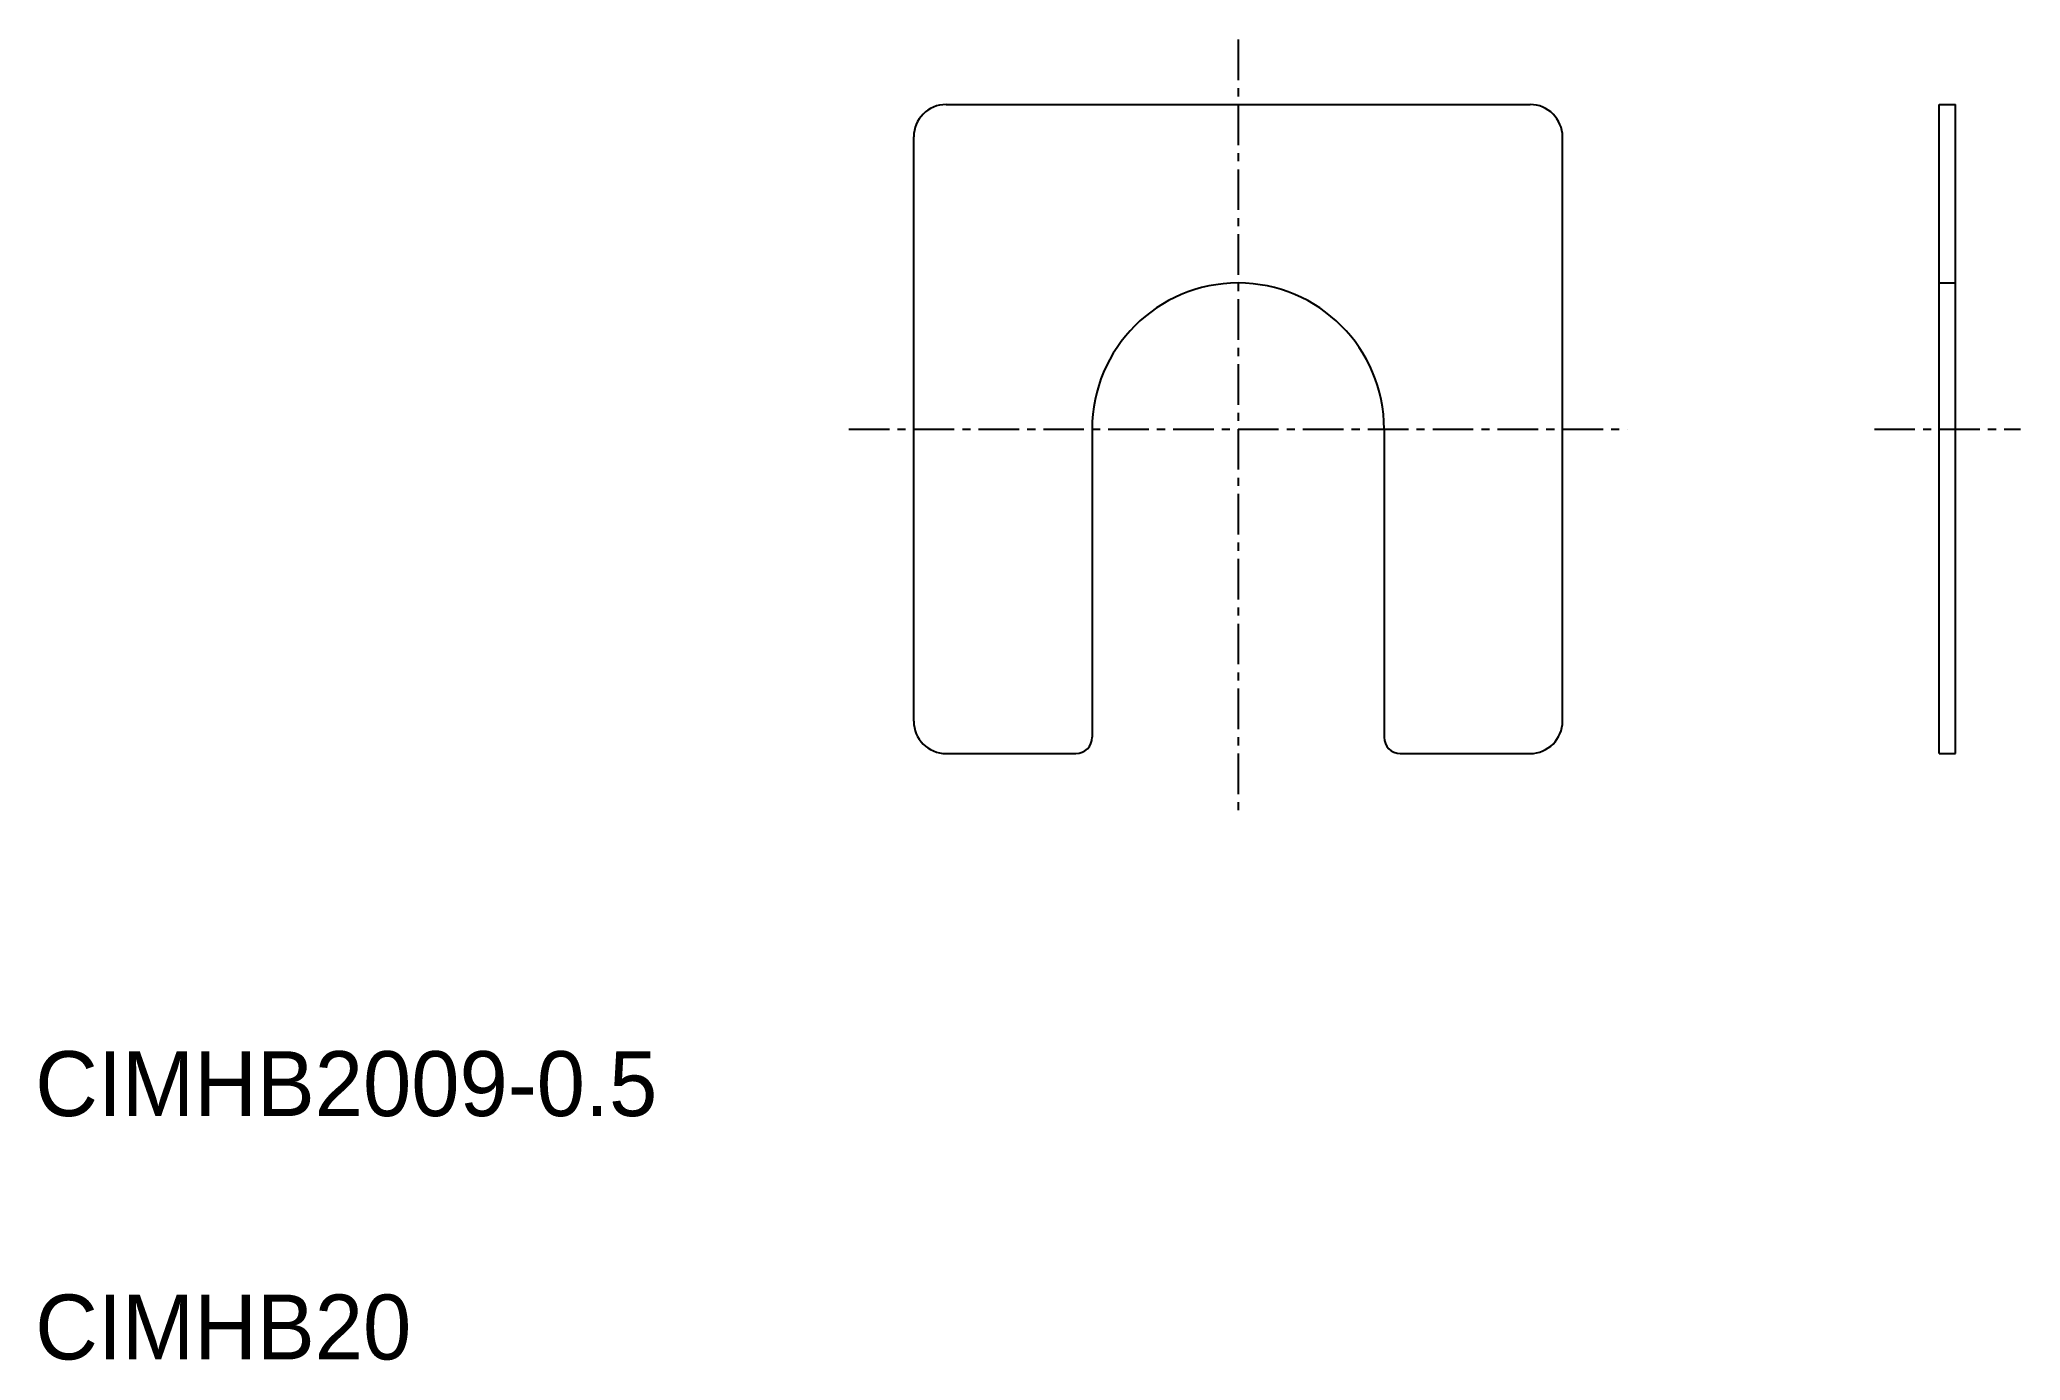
# Model space of a CAD drawing. Extents: x 5.1 to 66.2, y 5 to 45.7.
import ezdxf

# ---------------------------------------------------------------- set-up
doc = ezdxf.new("R2010")
doc.units = 0
doc.linetypes.add('CENTER', pattern=[2, 1.25, -0.25, 0.25, -0.25])
doc.linetypes.add('DASHED', pattern=[0.75, 0.5, -0.25])
doc.layers.get('0').update_dxf_attribs({"linetype": 'CONTINUOUS'})
doc.layers.add('CENTER', color=1, linetype='CENTER')

msp = doc.modelspace()

# ---------------------------------------------------------------- linework, layer by layer
for p, q in [((33.078, 43.674), (51.078, 43.674)), ((63.691, 23.674), (63.691, 43.674)), ((63.691, 43.674), (64.191, 43.674)), ((64.191, 23.674), (64.191, 43.674)), ((32.078, 24.674), (32.078, 42.674)), ((52.078, 24.674), (52.078, 42.674)), ((32.078, 33.674), (32.078, 33.674)), ((37.578, 33.674), (37.578, 24.174)), ((46.578, 33.674), (46.578, 24.174)), ((32.078, 29.174), (32.078, 29.174)), ((33.078, 23.674), (37.078, 23.674)), ((47.078, 23.674), (51.078, 23.674)), ((63.691, 23.674), (64.191, 23.674))]:
    msp.add_line(p, q)
at = {"color": 3, "linetype": 'DASHED'}
msp.add_line((63.691, 38.174), (64.191, 38.174), dxfattribs=at)
for centre, radius, start, end in [((33.078, 42.674), 1, 90, 180), ((51.078, 42.674), 1, 0, 90), ((42.078, 33.674), 4.5, 0, 180), ((33.078, 24.674), 1, 180, 270), ((51.078, 24.674), 1, 270, 0), ((37.078, 24.174), 0.5, 270, 0), ((47.078, 24.174), 0.5, 180, 270)]:
    msp.add_arc(centre, radius, start, end)
at = {"layer": 'CENTER', "color": 1, "linetype": 'CENTER'}
for p, q in [((42.078, 45.674), (42.078, 21.674)), ((30.078, 33.674), (54.078, 33.674)), ((61.691, 33.674), (66.191, 33.674))]:
    msp.add_line(p, q, dxfattribs=at)

# ---------------------------------------------------------------- texts
for s, p in [('CIMHB2009-0.5', (5, 12.5)), ('CIMHB20', (5, 5))]:
    msp.add_text(s, height=2).set_placement(p)

doc.saveas('drawing.dxf')
